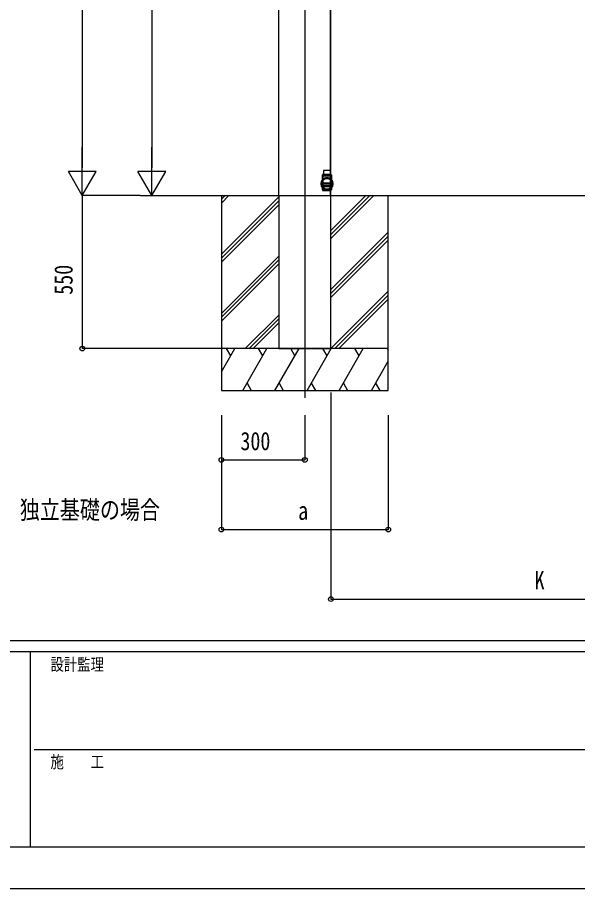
# Model space of a CAD drawing. Units: millimetres, scale not verified. Extents: x -8410 to 8410, y -5940 to 5940.
# Drawn here: x -2656 to -642, y -5940 to -2810 of the extents above; entities that cross this region are included whole.
import ezdxf
from ezdxf.enums import TextEntityAlignment as Align

# ---------------------------------------------------------------- set-up
doc = ezdxf.new("R2010")
doc.units = ezdxf.units.MM
doc.header["$LTSCALE"] = 30
for name, color, linetype in [('0-2_USER1', 3, 'Continuous'), ('0-3_YKK_12', 2, 'Continuous'), ('0-5_YKK_A1', 4, 'Continuous'), ('0-6_YKK_D', 6, 'Continuous'), ('0-7_YKK_ZWAK', 7, 'Continuous')]:
    doc.layers.add(name, color=color, linetype=linetype)
doc.styles.add('ＭＳ ゴシック', font='')
doc.styles.get('ＭＳ ゴシック').set_extended_font_data('MS Gothic')

msp = doc.modelspace()

# ---------------------------------------------------------------- linework, layer by layer
at = {"layer": '0-3_YKK_12'}
msp.add_line((-1622.35, -724.5), (-1622.35, -4177.48), dxfattribs=at)
at = {"layer": '0-5_YKK_A1'}
for p, q in [((-1716.35, -3450), (-1716.35, -731.83)), ((-1529.65, -3450), (-1529.65, -933.4)), ((-1528.35, -3450), (-1528.35, -1251.45)), ((-1558.15, -3375), (-1559.15, -3375)), ((-1559.15, -3375), (-1559.15, -3432)), ((-1559.15, -3375), (-1558.15, -3375)), ((-1529.75, -3375), (-1559.15, -3375)), ((-1557.87, -3375.8), (-1558.02, -3393.09)), ((-1557.87, -3375.8), (-1557.87, -3375.5)), ((-1557.87, -3375.5), (-1557.87, -3375.8)), ((-1557.87, -3375.5), (-1527.13, -3375.5)), ((-1557.25, -3392.32), (-1557.25, -3375.5)), ((-1557.25, -3375.5), (-1527.75, -3375.5)), ((-1557.25, -3375.5), (-1557.25, -3406)), ((-1557.15, -3379.5), (-1556.74, -3379.5)), ((-1556.74, -3379.5), (-1552.1, -3379.5)), ((-1555.85, -3379.5), (-1556.15, -3379.5)), ((-1555.25, -3361), (-1555.25, -3380)), ((-1530.25, -3360.5), (-1554.75, -3360.5)), ((-1552.56, -3379.5), (-1552.78, -3379.5)), ((-1551.85, -3379.5), (-1552.1, -3379.5)), ((-1552.1, -3379.5), (-1551.85, -3379.5)), ((-1551.53, -3379.5), (-1551.74, -3379.5)), ((-1549.61, -3379.5), (-1549.43, -3379.5)), ((-1549.43, -3379.5), (-1548.88, -3379.5)), ((-1548.88, -3379.5), (-1548.69, -3379.5)), ((-1546.56, -3379.5), (-1546.78, -3379.5)), ((-1545.53, -3379.5), (-1545.74, -3379.5)), ((-1541.25, -3379.5), (-1542.15, -3379.5)), ((-1541.25, -3379.5), (-1542.15, -3379.5)), ((-1538.55, -3379.5), (-1541.85, -3379.5)), ((-1539.14, -3379.5), (-1539.29, -3379.5)), ((-1538.55, -3379.5), (-1538.25, -3379.5)), ((-1538.25, -3375), (-1537.95, -3375)), ((-1537.95, -3375), (-1537.65, -3375)), ((-1537.45, -3375), (-1536.95, -3375)), ((-1536.95, -3375), (-1536.65, -3375)), ((-1530.75, -3375), (-1530.45, -3375)), ((-1530.45, -3375), (-1530.15, -3375)), ((-1530.15, -3375), (-1530.45, -3375)), ((-1529.75, -3375), (-1530.15, -3375)), ((-1529.75, -3361), (-1529.75, -3380)), ((-1529.45, -3375), (-1529.75, -3375)), ((-1529.75, -3375), (-1529.45, -3375)), ((-1529.65, -3379.5), (-1529.35, -3379.5)), ((-1529.35, -3379.5), (-1529.65, -3379.5)), ((-1529.65, -3379.5), (-1529.35, -3379.5)), ((-1529.35, -3379.5), (-1529.65, -3379.5)), ((-1529.35, -3379.5), (-1529.05, -3379.5)), ((-1528.15, -3379.5), (-1528.45, -3379.5)), ((-1528.45, -3379.5), (-1528.15, -3379.5)), ((-1527.75, -3392.32), (-1527.75, -3375.5)), ((-1527.75, -3375.5), (-1527.75, -3406)), ((-1527.13, -3375.8), (-1527.13, -3375.5)), ((-1527.13, -3375.5), (-1527.13, -3375.8)), ((-1526.98, -3393.09), (-1527.13, -3375.8)), ((-1563.85, -3407.75), (-1559.15, -3407.75)), ((-1559.15, -3407.75), (-1558.96, -3429.7)), ((-1559.03, -3421.26), (-1559.15, -3407.75)), ((-1559.15, -3407.75), (-1558.15, -3407.75)), ((-1559.03, -3394.21), (-1559.03, -3394.24)), ((-1555.75, -3380.5), (-1557.25, -3380.5)), ((-1557.25, -3380.5), (-1557.25, -3415.16)), ((-1557.25, -3380.5), (-1557.25, -3392.32)), ((-1557.25, -3405.5), (-1557.25, -3380.5)), ((-1557.25, -3395.23), (-1557.25, -3380.5)), ((-1557.25, -3420.28), (-1557.25, -3395.23)), ((-1527.75, -3405.5), (-1557.25, -3405.5)), ((-1557.25, -3405.5), (-1557.25, -3406)), ((-1557.25, -3406), (-1527.75, -3406)), ((-1527.75, -3408.5), (-1557.25, -3408.5)), ((-1557.25, -3430), (-1557.25, -3408.5)), ((-1545, -3386.54), (-1545, -3388.56)), ((-1545, -3406), (-1545, -3408.5)), ((-1545, -3406), (-1540, -3406)), ((-1544.98, -3408.5), (-1540.02, -3408.5)), ((-1540, -3388.56), (-1540, -3386.55)), ((-1540, -3408.5), (-1540, -3406)), ((-1527.75, -3380.5), (-1529.25, -3380.5)), ((-1527.75, -3380.5), (-1527.75, -3415.16)), ((-1527.75, -3395.23), (-1527.75, -3380.5)), ((-1527.75, -3380.5), (-1527.75, -3392.32)), ((-1527.75, -3395.23), (-1527.75, -3420.28)), ((-1527.75, -3408.5), (-1527.75, -3430)), ((-1526.85, -3407.75), (-1527.04, -3429.7)), ((-1526.85, -3407.75), (-1525.85, -3407.75)), ((-1526.04, -3429.7), (-1525.85, -3407.75)), ((-1525.85, -3407.75), (-1525.97, -3394.24)), ((-1525.97, -3421.26), (-1525.85, -3407.75)), ((-1525.85, -3407.75), (-1521.15, -3407.75)), ((-1559.15, -3432), (-1558.15, -3432)), ((-1558.15, -3432), (-1559.15, -3432)), ((-1559.15, -3432), (-1529.75, -3432)), ((-1559.03, -3421.29), (-1559.03, -3421.26)), ((-1558.96, -3429.7), (-1559.03, -3421.29)), ((-1558.15, -3432), (-1538.25, -3432)), ((-1557.96, -3430), (-1557.96, -3429.7)), ((-1557.96, -3429.7), (-1557.96, -3430)), ((-1557.25, -3427.06), (-1557.25, -3415.16)), ((-1555.25, -3417.31), (-1557.25, -3417.31)), ((-1557.25, -3417.31), (-1557.25, -3430)), ((-1557.25, -3420.28), (-1557.25, -3427.06)), ((-1557.25, -3429.65), (-1557.25, -3423.19)), ((-1557.25, -3430), (-1557.25, -3423.19)), ((-1527.75, -3430), (-1557.25, -3430)), ((-1555.25, -3430), (-1557.25, -3430)), ((-1557.24, -3415.25), (-1555.25, -3415.25)), ((-1555.25, -3414.93), (-1555.25, -3414.44)), ((-1555.25, -3417.39), (-1555.25, -3417.31)), ((-1555.25, -3417.31), (-1555.25, -3430)), ((-1555.25, -3417.39), (-1529.75, -3417.39)), ((-1555.25, -3430), (-1555.25, -3417.39)), ((-1555.25, -3426.85), (-1545.64, -3426.85)), ((-1555.25, -3430), (-1529.75, -3430)), ((-1538.25, -3432), (-1537.95, -3432)), ((-1537.95, -3432), (-1538.25, -3432)), ((-1537.95, -3432), (-1537.65, -3432)), ((-1537.65, -3432), (-1537.95, -3432)), ((-1537.65, -3432), (-1537.45, -3432)), ((-1537.45, -3432), (-1536.95, -3432)), ((-1536.95, -3432), (-1537.45, -3432)), ((-1536.95, -3432), (-1536.65, -3432)), ((-1536.65, -3432), (-1536.95, -3432)), ((-1536.65, -3432), (-1530.75, -3432)), ((-1530.75, -3432), (-1530.45, -3432)), ((-1530.45, -3432), (-1530.75, -3432)), ((-1530.15, -3432), (-1530.45, -3432)), ((-1530.45, -3432), (-1530.15, -3432)), ((-1529.75, -3432), (-1530.15, -3432)), ((-1529.75, -3414.44), (-1529.75, -3414.93)), ((-1529.75, -3415.74), (-1529.75, -3415.25)), ((-1529.75, -3417.31), (-1529.75, -3430)), ((-1527.75, -3417.31), (-1529.75, -3417.31)), ((-1529.75, -3417.39), (-1529.75, -3417.31)), ((-1529.75, -3430), (-1529.75, -3417.39)), ((-1529.75, -3427.66), (-1529.75, -3426.85)), ((-1527.75, -3430), (-1529.75, -3430)), ((-1527.75, -3417.31), (-1527.75, -3430)), ((-1527.75, -3423.19), (-1527.75, -3430)), ((-1527.04, -3429.7), (-1526.98, -3422.41)), ((-1527.04, -3430), (-1527.04, -3429.7)), ((-1527.04, -3429.7), (-1527.04, -3430)), ((-1527.04, -3430), (-1526.34, -3430)), ((-1525.97, -3421.29), (-1526.04, -3429.7)), ((-1525.97, -3421.29), (-1525.97, -3421.26)), ((-2213.53, -3450), (446.39, -3450)), ((-1922.35, -3450), (-1922.35, -4150)), ((-1922.35, -3477.38), (-1894.97, -3450)), ((-1922.35, -3463.24), (-1909.11, -3450)), ((-1922.35, -3661.23), (-1716.35, -3455.23)), ((-1922.35, -3675.37), (-1716.35, -3469.37)), ((-1716.35, -3450), (-1716.35, -4000)), ((-1529.65, -3450), (-1529.65, -4000)), ((-1529.65, -3605.18), (-1374.47, -3450)), ((-1529.65, -3591.04), (-1388.61, -3450)), ((-1529.65, -3576.9), (-1402.75, -3450)), ((-1322.35, -4150), (-1322.35, -3450)), ((-1922.35, -3689.51), (-1716.35, -3483.51)), ((-1529.65, -3789.03), (-1322.35, -3581.73)), ((-1529.65, -3803.17), (-1322.35, -3595.87)), ((-1529.65, -3817.31), (-1322.35, -3610.01)), ((-1922.35, -3873.36), (-1716.35, -3667.36)), ((-1922.35, -3887.5), (-1716.35, -3681.5)), ((-1922.35, -3901.65), (-1716.35, -3695.65)), ((-1528.49, -4000), (-1322.35, -3793.86)), ((-1514.35, -4000), (-1322.35, -3808)), ((-1500.21, -4000), (-1322.35, -3822.15)), ((-1836.86, -4000), (-1716.35, -3879.49)), ((-1822.72, -4000), (-1716.35, -3893.64)), ((-1808.58, -4000), (-1716.35, -3907.78)), ((-1322.35, -4000), (-1922.35, -4000)), ((-1922.35, -4083.83), (-1873.95, -4000)), ((-1888.95, -4025.98), (-1903.95, -4000)), ((-1845.09, -4150), (-1758.48, -4000)), ((-1773.48, -4025.98), (-1788.49, -4000)), ((-1729.62, -4150), (-1643.01, -4000)), ((-1716.35, -4000), (-1529.65, -4000)), ((-1658.01, -4025.98), (-1673.02, -4000)), ((-1614.15, -4150), (-1527.54, -4000)), ((-1542.54, -4025.98), (-1557.55, -4000)), ((-1498.68, -4150), (-1412.07, -4000)), ((-1427.07, -4025.98), (-1442.07, -4000)), ((-1326.6, -4000), (-1322.35, -4007.36)), ((-1383.21, -4150), (-1322.35, -4044.6)), ((-1830.09, -4124.02), (-1815.09, -4150)), ((-1714.62, -4124.02), (-1699.62, -4150)), ((-1599.15, -4124.02), (-1584.15, -4150)), ((-1483.68, -4124.02), (-1468.68, -4150)), ((-1368.21, -4124.02), (-1353.21, -4150)), ((-1922.35, -4150), (-1322.35, -4150))]:
    msp.add_line(p, q, dxfattribs=at)
for points in [[(-1559.03, -3394.21), (-1558.87, -3375.8), (-1559.15, -3407.75), (-1559.03, -3394.24)], [(-1557.87, -3375.5), (-1558.57, -3375.5), (-1557.87, -3375.5)], [(-1530.45, -3375), (-1530.75, -3375), (-1536.65, -3375), (-1536.95, -3375), (-1537.45, -3375), (-1537.65, -3375), (-1537.95, -3375), (-1538.25, -3375), (-1558.15, -3375)], [(-1558.15, -3407.75), (-1557.87, -3375.8), (-1527.13, -3375.8), (-1526.85, -3407.75)], [(-1541.25, -3379.5), (-1539.29, -3379.5), (-1539.14, -3379.5), (-1529.65, -3379.5), (-1529.35, -3379.5), (-1529.65, -3379.5), (-1548.69, -3379.5), (-1548.88, -3379.5), (-1549.43, -3379.5), (-1549.61, -3379.5), (-1556.65, -3379.5), (-1557.15, -3379.5)], [(-1556.74, -3379.5), (-1557.15, -3379.5), (-1556.65, -3379.5)], [(-1556.15, -3379.5), (-1555.9, -3379.5), (-1551.27, -3379.5), (-1550.85, -3379.5), (-1551.27, -3379.5)], [(-1555.9, -3379.5), (-1556.15, -3379.5), (-1555.85, -3379.5), (-1552.78, -3379.5), (-1552.56, -3379.5), (-1551.74, -3379.5), (-1551.53, -3379.5), (-1546.78, -3379.5), (-1546.56, -3379.5), (-1545.74, -3379.5), (-1545.53, -3379.5), (-1529.65, -3379.5)], [(-1537.95, -3379.5), (-1538.25, -3379.5), (-1538.55, -3379.5)], [(-1538.25, -3379.5), (-1537.95, -3379.5), (-1529.65, -3379.5), (-1529.35, -3379.5), (-1529.65, -3379.5)], [(-1529.45, -3375), (-1529.75, -3375), (-1529.45, -3375)], [(-1528.45, -3379.5), (-1529.05, -3379.5), (-1529.35, -3379.5)], [(-1527.13, -3375.5), (-1526.43, -3375.5), (-1527.13, -3375.5)], [(-1525.85, -3407.75), (-1526.13, -3375.8), (-1525.97, -3394.21), (-1525.97, -3394.24)], [(-1557.96, -3429.7), (-1558.15, -3407.75), (-1526.85, -3407.75)], [(-1527.75, -3406), (-1527.75, -3405.5), (-1527.75, -3380.5)], [(-1557.96, -3430), (-1558.66, -3430), (-1557.96, -3430)], [(-1558.02, -3422.41), (-1557.96, -3429.7), (-1527.04, -3429.7)], [(-1526.34, -3430), (-1527.04, -3430), (-1557.96, -3430)], [(-1527.75, -3429.65), (-1557.25, -3429.65), (-1557.25, -3417.31)], [(-1555.25, -3415.74), (-1556.75, -3415.74), (-1556.75, -3427.66)], [(-1555.25, -3427.66), (-1556.75, -3427.66), (-1556.75, -3420.84)], [(-1555.25, -3414.44), (-1529.75, -3414.44), (-1529.75, -3415.25), (-1527.76, -3415.25)], [(-1555.25, -3414.44), (-1555.25, -3415.25), (-1555.25, -3415.74), (-1555.25, -3427.66)], [(-1529.75, -3426.85), (-1529.75, -3414.93), (-1555.25, -3414.93)], [(-1555.25, -3427.66), (-1555.25, -3426.85), (-1555.25, -3414.93)], [(-1545.64, -3426.85), (-1539.37, -3426.85), (-1529.75, -3426.85)], [(-1528.25, -3427.66), (-1528.25, -3415.74), (-1529.75, -3415.74), (-1529.75, -3427.66)], [(-1528.25, -3420.84), (-1528.25, -3427.66), (-1529.75, -3427.66)], [(-1529.45, -3432), (-1529.75, -3432), (-1529.45, -3432)], [(-1529.45, -3432), (-1529.75, -3432), (-1529.45, -3432)], [(-1527.75, -3415.16), (-1527.75, -3427.06), (-1527.75, -3420.28)], [(-1527.75, -3423.19), (-1527.75, -3429.65), (-1527.75, -3417.31)]]:
    msp.add_lwpolyline(points, dxfattribs=at)
for points in [[(-1540, -3386.55), (-1540.14, -3386.53), (-1540.55, -3386.49), (-1541.17, -3386.44), (-1541.95, -3386.41), (-1542.78, -3386.4), (-1543.58, -3386.43), (-1544.27, -3386.47), (-1544.75, -3386.52), (-1544.99, -3386.55), (-1544.94, -3386.54), (-1544.62, -3386.51), (-1544.07, -3386.46), (-1543.33, -3386.42), (-1542.5, -3386.4), (-1541.68, -3386.42), (-1540.95, -3386.46), (-1540.39, -3386.51), (-1540.07, -3386.54)], [(-1540, -3388.56), (-1540.14, -3388.55), (-1540.54, -3388.5), (-1541.17, -3388.45), (-1541.95, -3388.41), (-1542.78, -3388.4), (-1543.58, -3388.43), (-1544.26, -3388.48), (-1544.75, -3388.53), (-1544.99, -3388.56), (-1544.94, -3388.56), (-1544.62, -3388.52), (-1544.07, -3388.46), (-1543.34, -3388.42), (-1542.51, -3388.4), (-1541.69, -3388.42), (-1540.96, -3388.46), (-1540.39, -3388.52), (-1540.07, -3388.55)]]:
    msp.add_lwpolyline(points, close=True, dxfattribs=at)
for radius in [21.01, 20.71, 19.35]:
    msp.add_circle((-1542.5, -3407.75), radius, dxfattribs=at)
for centre, radius, start, end in [((-1558.57, -3375.8), 0.3, 90, 179.5), ((-1558.57, -3375.8), 0.3, 90, 179.5), ((-1555.75, -3380), 0.5, 270, 0), ((-1555.75, -3380), 0.5, 270, 0), ((-1555.75, -3380), 0.5, 270, 0), ((-1555.75, -3380), 0.5, 270, 0), ((-1554.75, -3361), 0.5, 90, 180), ((-1554.75, -3361), 0.5, 90, 180), ((-1554.75, -3361), 0.5, 90, 180), ((-1554.75, -3361), 0.5, 90, 180), ((-1530.25, -3361), 0.5, 0, 90), ((-1530.25, -3361), 0.5, 0, 90), ((-1530.25, -3361), 0.5, 0, 90), ((-1530.25, -3361), 0.5, 0, 90), ((-1529.25, -3380), 0.5, 180, 270), ((-1529.25, -3380), 0.5, 180, 270), ((-1529.25, -3380), 0.5, 180, 270), ((-1529.25, -3380), 0.5, 180, 270), ((-1526.43, -3375.8), 0.3, 0.5, 90), ((-1526.43, -3375.8), 0.3, 0.5, 90), ((-1542.5, -3407.75), 21.35, 140.74511, 179.99127), ((-1542.5, -3407.75), 21.35, 180.00873, 219.25489), ((-1542.5, -3407.75), 19.35, 139.66507, 220.33493), ((-1571.33, -3382.12), 17.24, 315.49151, 320.50828), ((-1542.5, -3407.75), 21.35, 43.36205, 136.63795), ((-1542.5, -3407.75), 21.35, 46.30126, 133.69874), ((-1542.5, -3407.75), 21.35, 46.30126, 133.69874), ((-1542.5, -3407.75), 19.35, 40.33493, 139.66507), ((-1542.5, -3407.75), 19.35, 319.66507, 40.33493), ((-1547.71, -3412.77), 28.59, 40.48787, 43.51234), ((-1542.5, -3407.75), 21.35, 0.00873, 39.25489), ((-1542.5, -3407.75), 21.35, 320.74511, 359.99127), ((-1537.29, -3402.73), 28.59, 220.48787, 223.51234), ((-1558.66, -3429.7), 0.3, 180.5, 270), ((-1558.66, -3429.7), 0.3, 180.5, 270), ((-1542.5, -3407.75), 21.35, 223.36205, 316.63795), ((-1542.5, -3407.75), 19.35, 220.33493, 222.57146), ((-1542.5, -3407.75), 21.35, 226.30126, 313.69874), ((-1542.5, -3407.75), 21.35, 226.30126, 313.69874), ((-1542.5, -3407.75), 19.35, 222.57146, 260.67495), ((-1542.5, -3407.75), 19.35, 260.67495, 279.32505), ((-1542.5, -3407.75), 19.35, 279.32505, 317.42854), ((-1542.5, -3407.75), 19.35, 317.42854, 319.66507), ((-1513.68, -3433.38), 17.24, 135.49151, 140.50828), ((-1526.34, -3429.7), 0.3, 270, 359.5), ((-1526.34, -3429.7), 0.3, 270, 359.5)]:
    msp.add_arc(centre, radius, start, end, dxfattribs=at)
for centre, major_axis, ratio, start_param, end_param in [((-1557.87, -3375.8), (1, 0), 0.002618, 1.5708565, 3.1415767), ((-1557.87, -3375.8), (1, 0), 0.002618, 1.5708565, 3.1415767), ((-1527.13, -3375.8), (1, 0), 0.002618, 0.000016, 1.5707362), ((-1527.13, -3375.8), (1, 0), 0.002618, 0.000016, 1.5707362), ((-1557.96, -3429.7), (1, 0), 0.002618, 3.1416086, 4.7123288), ((-1557.96, -3429.7), (1, 0), 0.002618, 3.1416086, 4.7123288), ((-1556.75, -3415.16), (0, 0.508), 0.984808, 1.5707963, 1.7453293), ((-1556.75, -3427.06), (0, 0.596), 0.8391, 1.5707963, 3.1415927), ((-1556.75, -3415.25), (-0.383, 0.383), 0.8391, 0.8726646, 2.268928), ((-1528.25, -3415.25), (0.383, 0.383), 0.8391, 4.0142573, 5.4105207), ((-1528.25, -3427.06), (0, 0.596), 0.8391, 3.1415927, 4.712389), ((-1528.25, -3415.16), (0, -0.508), 0.984808, 1.3962634, 1.5707963), ((-1527.04, -3429.7), (1, 0), 0.002618, 4.7124491, 6.2831693), ((-1527.04, -3429.7), (1, 0), 0.002618, 4.7124491, 6.2831693)]:
    msp.add_ellipse(centre, major_axis=major_axis, ratio=ratio, start_param=start_param, end_param=end_param, dxfattribs=at)
at = {"layer": '0-6_YKK_D'}
for p, q in [((-2422.35, -827), (-2422.35, -3350)), ((-2172.35, -1050), (-2172.35, -3350)), ((-2422.35, -3450), (-2422.35, -3276.8)), ((-2172.35, -3450), (-2172.35, -3276.8)), ((-2422.35, -3450), (-2472.35, -3363.4)), ((-2372.35, -3363.4), (-2472.35, -3363.4)), ((-2422.35, -3450), (-2372.35, -3363.4)), ((-2172.35, -3450), (-2222.35, -3363.4)), ((-2122.35, -3363.4), (-2222.35, -3363.4)), ((-2172.35, -3450), (-2122.35, -3363.4)), ((-2214.53, -3450), (-2423.35, -3450)), ((-2214.53, -3450), (-2423.35, -3450)), ((-2422.35, -3450), (-2422.35, -4000)), ((-1924.25, -4000), (-2423.35, -4000)), ((-1528.35, -4157.33), (-1528.35, -4901)), ((-1922.35, -4238.99), (-1922.35, -4651)), ((-1922.35, -4238.99), (-1922.35, -4401)), ((-1622.35, -4238.99), (-1622.35, -4401)), ((-1322.35, -4238.99), (-1322.35, -4651)), ((-1922.35, -4400), (-1622.35, -4400)), ((-1922.35, -4650), (-1322.35, -4650)), ((-1528.35, -4900), (-16.35, -4900))]:
    msp.add_line(p, q, dxfattribs=at)
for centre in [(-2422.35, -4000), (-1922.35, -4400), (-1622.35, -4400), (-1922.35, -4650), (-1322.35, -4650), (-1528.35, -4900)]:
    msp.add_circle(centre, 8.5, dxfattribs=at)
at = {"layer": '0-7_YKK_ZWAK'}
for p, q in [((7790.04, -5050), (-7809.96, -5050)), ((-2609.96, -5090), (-7809.96, -5090)), ((-2609.96, -5090), (-2609.96, -5790)), ((-9.96, -5090), (-2609.96, -5090)), ((-2594.96, -5440), (-9.96, -5440)), ((-7809.96, -5790), (-2609.96, -5790)), ((-2609.96, -5790), (-9.96, -5790))]:
    msp.add_line(p, q, dxfattribs=at)
msp.add_lwpolyline([(-8410, -5940), (8410, -5940), (8410, 5940), (-8410, 5940)], close=True, dxfattribs=at)

# ---------------------------------------------------------------- texts
at = {"layer": '0-2_USER1', "style": 'ＭＳ ゴシック', "width": 0.8}
msp.add_text('独立基礎の場合', height=65.98, dxfattribs=at).set_placement((-2647.03, -4632), align=Align.BOTTOM_LEFT)
at = {"layer": '0-6_YKK_D', "style": 'ＭＳ ゴシック', "width": 0.8}
msp.add_text('550', height=65.98, rotation=90, dxfattribs=at).set_placement((-2437.35, -3806.6), align=Align.BOTTOM_LEFT)
for s, p in [('300', (-1853.95, -4385)), ('a', (-1646.35, -4635)), ('K', (-796.35, -4885))]:
    msp.add_text(s, height=65.98, dxfattribs=at).set_placement(p, align=Align.BOTTOM_LEFT)
at = {"layer": '0-7_YKK_ZWAK', "style": 'ＭＳ ゴシック', "width": 0.8}
for s, p in [('設計監理', (-2536.63, -5170)), ('施\u3000\u3000工', (-2536.63, -5520))]:
    msp.add_text(s, height=43.99, dxfattribs=at).set_placement(p, align=Align.BOTTOM_LEFT)

doc.saveas('drawing.dxf')
